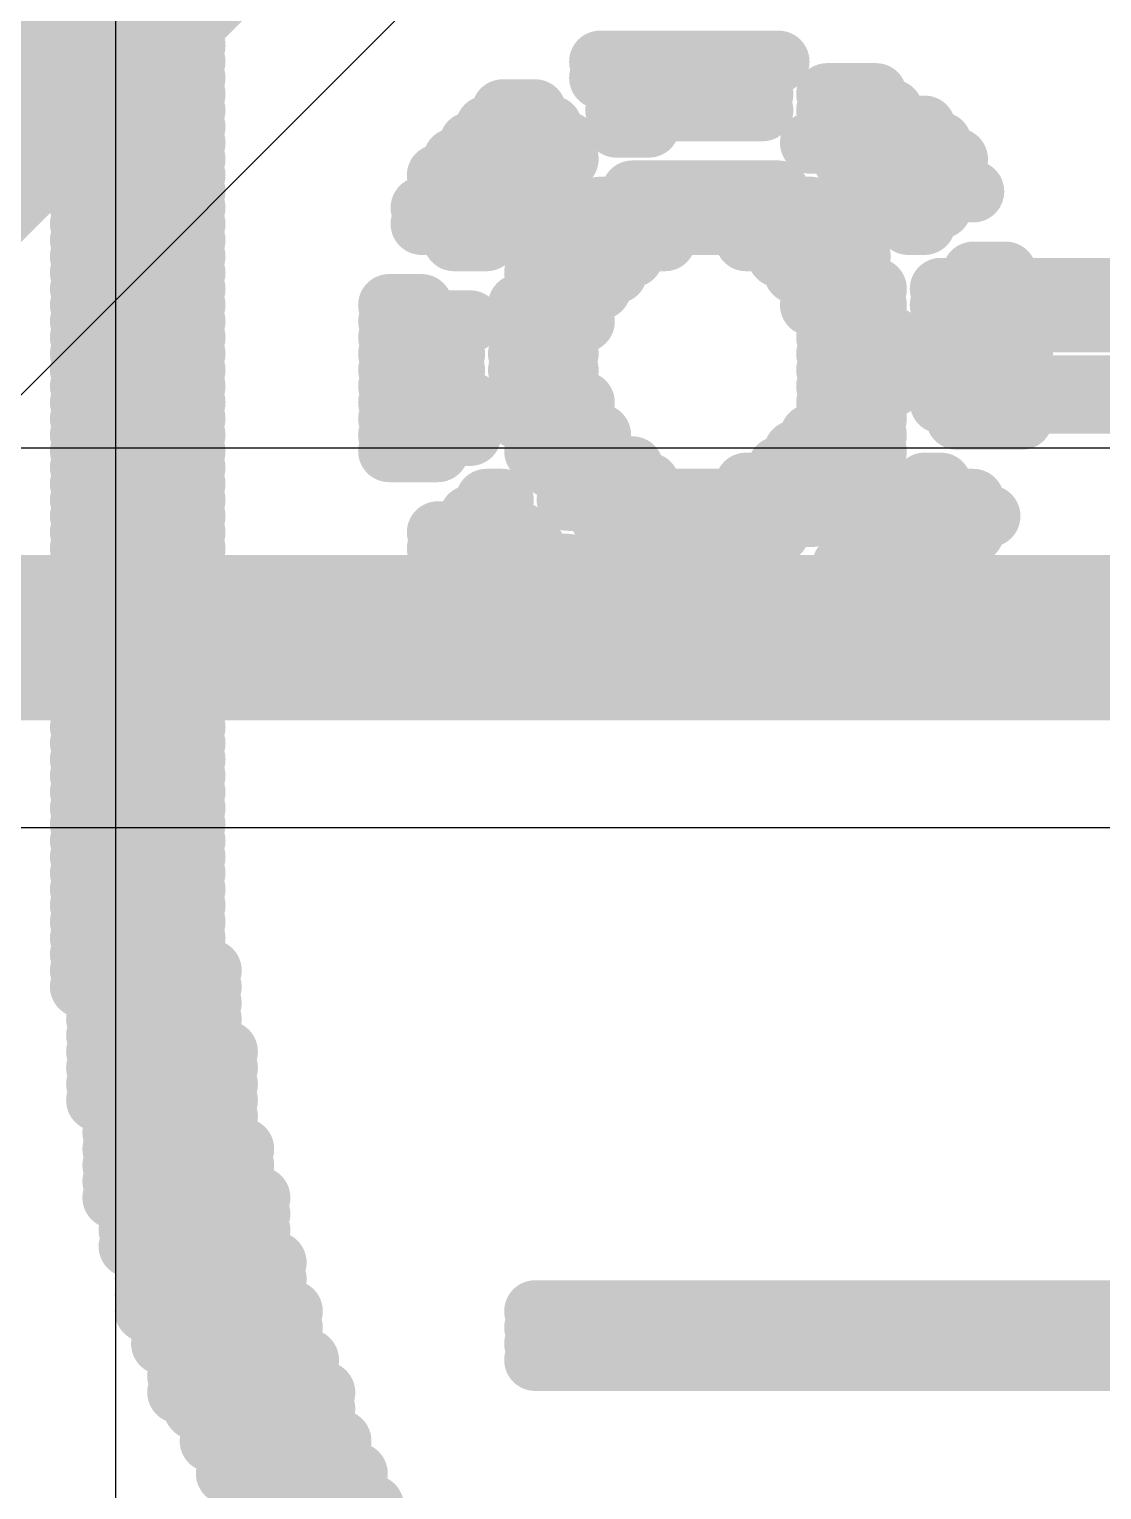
# Model space of a CAD drawing. Header units: inches. Extents: x -4 to 389, y 0 to 108.
# Drawn here: x 34.671 to 35.989, y 9.088 to 10.882 of the extents above; entities that cross this region are included whole.
import ezdxf

# ---------------------------------------------------------------- set-up
doc = ezdxf.new("R2010")
doc.units = ezdxf.units.IN
for name, color, linetype in [('Bottom Layer', 5, 'Continuous'), ('Bottom Overlay', 54, 'Continuous'), ('Signal_1', 16, 'Continuous'), ('Top Layer', 1, 'Continuous')]:
    doc.layers.add(name, color=color, linetype=linetype)

msp = doc.modelspace()

# ---------------------------------------------------------------- linework, layer by layer
at = {"layer": 'Bottom Layer'}
for p, q in [((42.5594, 10.3677), (31.0642, 10.3677)), ((31.1607, 9.9015), (42.5594, 9.9015))]:
    msp.add_line(p, q, dxfattribs=at)
at = {"layer": 'Bottom Layer', "const_width": 0.2032}
msp.add_lwpolyline([(31.0642, 10.1346), (43.4848, 10.1346)], dxfattribs=at)
at = {"layer": 'Bottom Overlay', "const_width": 0.0762}
for points in [[(34.7346, 10.9023), (34.7745, 10.9023)], [(34.8343, 10.9023), (34.8742, 10.9023)], [(34.7346, 10.8824), (34.7745, 10.8824)], [(34.8343, 10.8824), (34.8742, 10.8824)], [(34.7346, 10.8624), (34.7745, 10.8624)], [(34.8343, 10.8624), (34.8742, 10.8624)], [(34.7346, 10.8425), (34.7745, 10.8425)], [(34.8343, 10.8425), (34.8742, 10.8425)], [(35.3727, 10.8425), (35.592, 10.8425)], [(34.7346, 10.8225), (34.7745, 10.8225)], [(34.8343, 10.8225), (34.8742, 10.8225)], [(35.3727, 10.8225), (35.5721, 10.8225)], [(34.7346, 10.8026), (34.7745, 10.8026)], [(34.8343, 10.8026), (34.8742, 10.8026)], [(35.3926, 10.8026), (35.5721, 10.8026)], [(35.6519, 10.8026), (35.7117, 10.8026)], [(34.7346, 10.7827), (34.7745, 10.7827)], [(34.8343, 10.7827), (34.8742, 10.7827)], [(35.2531, 10.7827), (35.2929, 10.7827)], [(35.3926, 10.7827), (35.5721, 10.7827)], [(35.6519, 10.7827), (35.7316, 10.7827)], [(34.7346, 10.7627), (34.7745, 10.7627)], [(34.8343, 10.7627), (34.8742, 10.7627)], [(35.2331, 10.7627), (35.3129, 10.7627)], [(35.3926, 10.7627), (35.4325, 10.7627)], [(35.6519, 10.7627), (35.7715, 10.7627)], [(34.7346, 10.7428), (34.7745, 10.7428)], [(34.8343, 10.7428), (34.8742, 10.7428)], [(35.2132, 10.7428), (35.3328, 10.7428)], [(35.6319, 10.7428), (35.7915, 10.7428)], [(34.7346, 10.7228), (34.7745, 10.7228)], [(34.8343, 10.7228), (34.8742, 10.7228)], [(35.1932, 10.7228), (35.3328, 10.7228)], [(35.6718, 10.7228), (35.8114, 10.7228)], [(34.7346, 10.7029), (34.7745, 10.7029)], [(34.8343, 10.7029), (34.8742, 10.7029)], [(35.1733, 10.7029), (35.3129, 10.7029)], [(35.6917, 10.7029), (35.8114, 10.7029)], [(34.7346, 10.683), (34.7745, 10.683)], [(34.8343, 10.683), (34.8742, 10.683)], [(35.1733, 10.683), (35.2929, 10.683)], [(35.4126, 10.683), (35.592, 10.683)], [(35.7117, 10.683), (35.8313, 10.683)], [(34.7346, 10.663), (34.7745, 10.663)], [(34.8343, 10.663), (34.8742, 10.663)], [(35.1534, 10.663), (35.273, 10.663)], [(35.3727, 10.663), (35.6319, 10.663)], [(35.7316, 10.663), (35.7915, 10.663)], [(34.7346, 10.6431), (34.7745, 10.6431)], [(34.8343, 10.6431), (34.8742, 10.6431)], [(35.1534, 10.6431), (35.2531, 10.6431)], [(35.3528, 10.6431), (35.6519, 10.6431)], [(35.7516, 10.6431), (35.7715, 10.6431)], [(34.7346, 10.6231), (34.7745, 10.6231)], [(34.8343, 10.6231), (34.8742, 10.6231)], [(35.1932, 10.6231), (35.2331, 10.6231)], [(35.3328, 10.6231), (35.4525, 10.6231)], [(35.5522, 10.6231), (35.6718, 10.6231)], [(34.7346, 10.6032), (34.7745, 10.6032)], [(34.8343, 10.6032), (34.8742, 10.6032)], [(35.3129, 10.6032), (35.4126, 10.6032)], [(35.592, 10.6032), (35.6917, 10.6032)], [(34.7346, 10.5833), (34.7745, 10.5833)], [(34.8343, 10.5833), (34.8742, 10.5833)], [(35.2929, 10.5833), (35.3926, 10.5833)], [(35.612, 10.5833), (35.6917, 10.5833)], [(35.8313, 10.5833), (35.8712, 10.5833)], [(34.7346, 10.5633), (34.7745, 10.5633)], [(34.8343, 10.5633), (34.8742, 10.5633)], [(35.2929, 10.5633), (35.3727, 10.5633)], [(35.6319, 10.5633), (35.7117, 10.5633)], [(35.7915, 10.5633), (37.1474, 10.5633)], [(34.7346, 10.5434), (34.7745, 10.5434)], [(34.8343, 10.5434), (34.8742, 10.5434)], [(35.1135, 10.5434), (35.1534, 10.5434)], [(35.273, 10.5434), (35.3528, 10.5434)], [(35.6319, 10.5434), (35.7117, 10.5434)], [(35.7915, 10.5434), (37.1474, 10.5434)], [(34.7346, 10.5234), (34.7745, 10.5234)], [(34.8343, 10.5234), (34.8742, 10.5234)], [(35.1135, 10.5234), (35.2132, 10.5234)], [(35.273, 10.5234), (35.3528, 10.5234)], [(35.6519, 10.5234), (35.7117, 10.5234)], [(35.7915, 10.5234), (37.1274, 10.5234)], [(34.7346, 10.5035), (34.7745, 10.5035)], [(34.8343, 10.5035), (34.8742, 10.5035)], [(35.1135, 10.5035), (35.1932, 10.5035)], [(35.273, 10.5035), (35.3328, 10.5035)], [(35.6519, 10.5035), (35.7316, 10.5035)], [(35.7915, 10.5035), (35.8911, 10.5035)], [(34.7346, 10.4836), (34.7745, 10.4836)], [(34.8343, 10.4836), (34.8742, 10.4836)], [(35.1135, 10.4836), (35.1932, 10.4836)], [(35.273, 10.4836), (35.3328, 10.4836)], [(35.6519, 10.4836), (35.7316, 10.4836)], [(35.8114, 10.4836), (35.8911, 10.4836)], [(34.7346, 10.4636), (34.7745, 10.4636)], [(34.8343, 10.4636), (34.8742, 10.4636)], [(35.1135, 10.4636), (35.1932, 10.4636)], [(35.273, 10.4636), (35.3328, 10.4636)], [(35.6519, 10.4636), (35.7316, 10.4636)], [(35.8114, 10.4636), (35.8911, 10.4636)], [(34.7346, 10.4437), (34.7745, 10.4437)], [(34.8343, 10.4437), (34.8742, 10.4437)], [(35.1135, 10.4437), (35.1932, 10.4437)], [(35.273, 10.4437), (35.3328, 10.4437)], [(35.6519, 10.4437), (35.7316, 10.4437)], [(35.7915, 10.4437), (37.1474, 10.4437)], [(34.7346, 10.4237), (34.7745, 10.4237)], [(34.8343, 10.4237), (34.8742, 10.4237)], [(35.1135, 10.4237), (35.2132, 10.4237)], [(35.273, 10.4237), (35.3528, 10.4237)], [(35.6519, 10.4237), (35.7117, 10.4237)], [(35.7915, 10.4237), (37.1474, 10.4237)], [(34.7346, 10.4038), (34.7745, 10.4038)], [(34.8343, 10.4038), (34.8742, 10.4038)], [(35.1135, 10.4038), (35.2132, 10.4038)], [(35.273, 10.4038), (35.3528, 10.4038)], [(35.6519, 10.4038), (35.7117, 10.4038)], [(35.8114, 10.4038), (35.8911, 10.4038)], [(34.7346, 10.3838), (34.7745, 10.3838)], [(34.8343, 10.3838), (34.8742, 10.3838)], [(35.1135, 10.3838), (35.2132, 10.3838)], [(35.2929, 10.3838), (35.3727, 10.3838)], [(35.6319, 10.3838), (35.7117, 10.3838)], [(34.7346, 10.3639), (34.7745, 10.3639)], [(34.8343, 10.3639), (34.8742, 10.3639)], [(35.1135, 10.3639), (35.1733, 10.3639)], [(35.2929, 10.3639), (35.3727, 10.3639)], [(35.612, 10.3639), (35.7117, 10.3639)], [(34.7346, 10.344), (34.7745, 10.344)], [(34.8343, 10.344), (34.8742, 10.344)], [(35.3129, 10.344), (35.4126, 10.344)], [(35.592, 10.344), (35.6917, 10.344)], [(34.7346, 10.324), (34.7745, 10.324)], [(34.8343, 10.324), (34.8742, 10.324)], [(35.3328, 10.324), (35.4325, 10.324)], [(35.5522, 10.324), (35.6718, 10.324)], [(35.7715, 10.324), (35.7915, 10.324)], [(34.7346, 10.3041), (34.7745, 10.3041)], [(34.8343, 10.3041), (34.8742, 10.3041)], [(35.2331, 10.3041), (35.2531, 10.3041)], [(35.3328, 10.3041), (35.6519, 10.3041)], [(35.7516, 10.3041), (35.8313, 10.3041)], [(34.7346, 10.2841), (34.7745, 10.2841)], [(34.8343, 10.2841), (34.8742, 10.2841)], [(35.2132, 10.2841), (35.2531, 10.2841)], [(35.3727, 10.2841), (35.6319, 10.2841)], [(35.7316, 10.2841), (35.8513, 10.2841)], [(34.7346, 10.2642), (34.7745, 10.2642)], [(34.8343, 10.2642), (34.8742, 10.2642)], [(35.1733, 10.2642), (35.273, 10.2642)], [(35.3926, 10.2642), (35.592, 10.2642)], [(35.7117, 10.2642), (35.8313, 10.2642)], [(34.7346, 10.2443), (34.7745, 10.2443)], [(34.8343, 10.2443), (34.8742, 10.2443)], [(35.1733, 10.2443), (35.2929, 10.2443)], [(35.6917, 10.2443), (35.8114, 10.2443)], [(34.7346, 10.2243), (34.7745, 10.2243)], [(34.8343, 10.2243), (34.8742, 10.2243)], [(35.1932, 10.2243), (35.3328, 10.2243)], [(35.6718, 10.2243), (35.8114, 10.2243)], [(34.7346, 10.2044), (34.7745, 10.2044)], [(34.8343, 10.2044), (34.8742, 10.2044)], [(35.2132, 10.2044), (35.3528, 10.2044)], [(35.6718, 10.2044), (35.7915, 10.2044)], [(34.7346, 10.1844), (34.7745, 10.1844)], [(34.8343, 10.1844), (34.8742, 10.1844)], [(35.2331, 10.1844), (35.3528, 10.1844)], [(35.6917, 10.1844), (35.7715, 10.1844)], [(34.7346, 10.1645), (34.7745, 10.1645)], [(34.8343, 10.1645), (34.8742, 10.1645)], [(35.2531, 10.1645), (35.3528, 10.1645)], [(35.4325, 10.1645), (35.592, 10.1645)], [(35.6917, 10.1645), (35.7516, 10.1645)], [(34.7346, 10.1446), (34.7745, 10.1446)], [(34.8343, 10.1446), (34.8742, 10.1446)], [(35.273, 10.1446), (35.3328, 10.1446)], [(35.4325, 10.1446), (35.612, 10.1446)], [(34.7346, 10.1246), (34.7745, 10.1246)], [(34.8343, 10.1246), (34.8742, 10.1246)], [(35.3129, 10.1246), (35.3328, 10.1246)], [(35.4325, 10.1246), (35.612, 10.1246)], [(34.7346, 10.1047), (34.7745, 10.1047)], [(34.8343, 10.1047), (34.8742, 10.1047)], [(35.4126, 10.1047), (35.6319, 10.1047)], [(34.7346, 10.0847), (34.7745, 10.0847)], [(34.8343, 10.0847), (34.8742, 10.0847)], [(35.4126, 10.0847), (35.5721, 10.0847)], [(34.7346, 10.0648), (34.7745, 10.0648)], [(34.8343, 10.0648), (34.8742, 10.0648)], [(34.7346, 10.0449), (34.7745, 10.0449)], [(34.8343, 10.0449), (34.8742, 10.0449)], [(34.7346, 10.0249), (34.7745, 10.0249)], [(34.8343, 10.0249), (34.8742, 10.0249)], [(34.7346, 10.005), (34.7745, 10.005)], [(34.8343, 10.005), (34.8742, 10.005)], [(34.7346, 9.985), (34.7745, 9.985)], [(34.8343, 9.985), (34.8742, 9.985)], [(34.7346, 9.9651), (34.7745, 9.9651)], [(34.8343, 9.9651), (34.8742, 9.9651)], [(34.7346, 9.9452), (34.7745, 9.9452)], [(34.8343, 9.9452), (34.8742, 9.9452)], [(34.7346, 9.9252), (34.7745, 9.9252)], [(34.8343, 9.9252), (34.8742, 9.9252)], [(34.7346, 9.9053), (34.7745, 9.9053)], [(34.8343, 9.9053), (34.8742, 9.9053)], [(34.7346, 9.8853), (34.7745, 9.8853)], [(34.8343, 9.8853), (34.8742, 9.8853)], [(34.7346, 9.8654), (34.7745, 9.8654)], [(34.8343, 9.8654), (34.8742, 9.8654)], [(34.7346, 9.8455), (34.7944, 9.8455)], [(34.8343, 9.8455), (34.8742, 9.8455)], [(34.7346, 9.8255), (34.7944, 9.8255)], [(34.8343, 9.8255), (34.8742, 9.8255)], [(34.7346, 9.8056), (34.7944, 9.8056)], [(34.8343, 9.8056), (34.8742, 9.8056)], [(34.7346, 9.7856), (34.7944, 9.7856)], [(34.8343, 9.7856), (34.8742, 9.7856)], [(34.7346, 9.7657), (34.7944, 9.7657)], [(34.8343, 9.7657), (34.8742, 9.7657)], [(34.7346, 9.7458), (34.7944, 9.7458)], [(34.8343, 9.7458), (34.8742, 9.7458)], [(34.7346, 9.7258), (34.7944, 9.7258)], [(34.8543, 9.7258), (34.8941, 9.7258)], [(34.7346, 9.7059), (34.7944, 9.7059)], [(34.8543, 9.7059), (34.8941, 9.7059)], [(34.7546, 9.6859), (34.7944, 9.6859)], [(34.8543, 9.6859), (34.8941, 9.6859)], [(34.7546, 9.666), (34.7944, 9.666)], [(34.8543, 9.666), (34.8941, 9.666)], [(34.7546, 9.6461), (34.7944, 9.6461)], [(34.8543, 9.6461), (34.8941, 9.6461)], [(34.7546, 9.6261), (34.7944, 9.6261)], [(34.8543, 9.6261), (34.9141, 9.6261)], [(34.7546, 9.6062), (34.7944, 9.6062)], [(34.8543, 9.6062), (34.9141, 9.6062)], [(34.7546, 9.5862), (34.7944, 9.5862)], [(34.8543, 9.5862), (34.9141, 9.5862)], [(34.7546, 9.5663), (34.8144, 9.5663)], [(34.8742, 9.5663), (34.9141, 9.5663)], [(34.7745, 9.5464), (34.8144, 9.5464)], [(34.8742, 9.5464), (34.9141, 9.5464)], [(34.7745, 9.5264), (34.8144, 9.5264)], [(34.8742, 9.5264), (34.9141, 9.5264)], [(34.7745, 9.5065), (34.8144, 9.5065)], [(34.8941, 9.5065), (34.934, 9.5065)], [(34.7745, 9.4865), (34.8343, 9.4865)], [(34.8941, 9.4865), (34.934, 9.4865)], [(34.7745, 9.4666), (34.8343, 9.4666)], [(34.8941, 9.4666), (34.934, 9.4666)], [(34.7745, 9.4467), (34.8343, 9.4467)], [(34.8941, 9.4467), (34.954, 9.4467)], [(34.7944, 9.4267), (34.8343, 9.4267)], [(34.8941, 9.4267), (34.954, 9.4267)], [(34.7944, 9.4068), (34.8343, 9.4068)], [(34.9141, 9.4068), (34.954, 9.4068)], [(34.7944, 9.3868), (34.8543, 9.3868)], [(34.9141, 9.3868), (34.954, 9.3868)], [(34.8144, 9.3669), (34.8543, 9.3669)], [(34.9141, 9.3669), (34.9739, 9.3669)], [(34.8144, 9.347), (34.8543, 9.347)], [(34.934, 9.347), (34.9739, 9.347)], [(34.8144, 9.327), (34.8742, 9.327)], [(34.934, 9.327), (34.9739, 9.327)], [(34.8144, 9.3071), (34.8742, 9.3071)], [(34.934, 9.3071), (34.9938, 9.3071)], [(35.2929, 9.3071), (36.7685, 9.3071)], [(34.8343, 9.2871), (34.8742, 9.2871)], [(34.934, 9.2871), (34.9938, 9.2871)], [(35.2929, 9.2871), (36.7685, 9.2871)], [(34.8343, 9.2672), (34.8941, 9.2672)], [(34.954, 9.2672), (34.9938, 9.2672)], [(35.2929, 9.2672), (36.7685, 9.2672)], [(34.8543, 9.2473), (34.8941, 9.2473)], [(34.954, 9.2473), (35.0138, 9.2473)], [(35.2929, 9.2473), (36.7685, 9.2473)], [(34.8543, 9.2273), (34.9141, 9.2273)], [(34.9739, 9.2273), (35.0138, 9.2273)], [(34.8543, 9.2074), (34.9141, 9.2074)], [(34.9739, 9.2074), (35.0337, 9.2074)], [(34.8742, 9.1874), (34.934, 9.1874)], [(34.9739, 9.1874), (35.0337, 9.1874)], [(34.8941, 9.1675), (34.934, 9.1675)], [(34.9938, 9.1675), (35.0337, 9.1675)], [(34.8941, 9.1476), (34.954, 9.1476)], [(34.9938, 9.1476), (35.0537, 9.1476)], [(34.9141, 9.1276), (34.954, 9.1276)], [(35.0138, 9.1276), (35.0537, 9.1276)], [(34.9141, 9.1077), (34.9739, 9.1077)], [(35.0138, 9.1077), (35.0736, 9.1077)], [(34.934, 9.0877), (34.9938, 9.0877)], [(35.0337, 9.0877), (35.0736, 9.0877)], [(34.934, 9.0678), (34.9938, 9.0678)], [(35.0337, 9.0678), (35.0935, 9.0678)]]:
    msp.add_lwpolyline(points, dxfattribs=at)
at = {"layer": 'Bottom Overlay', "const_width": 0.0381}
for points in [[(34.7156, 10.9023, 1), (34.7537, 10.9023, 1)], [(34.7555, 10.9023, 1), (34.7936, 10.9023, 1)], [(34.8153, 10.9023, 1), (34.8534, 10.9023, 1)], [(34.8552, 10.9023, 1), (34.8933, 10.9023, 1)], [(34.7156, 10.8824, 1), (34.7537, 10.8824, 1)], [(34.7555, 10.8824, 1), (34.7936, 10.8824, 1)], [(34.8153, 10.8824, 1), (34.8534, 10.8824, 1)], [(34.8552, 10.8824, 1), (34.8933, 10.8824, 1)], [(34.7156, 10.8624, 1), (34.7537, 10.8624, 1)], [(34.7555, 10.8624, 1), (34.7936, 10.8624, 1)], [(34.8153, 10.8624, 1), (34.8534, 10.8624, 1)], [(34.8552, 10.8624, 1), (34.8933, 10.8624, 1)], [(34.7156, 10.8425, 1), (34.7537, 10.8425, 1)], [(34.7555, 10.8425, 1), (34.7936, 10.8425, 1)], [(34.8153, 10.8425, 1), (34.8534, 10.8425, 1)], [(34.8552, 10.8425, 1), (34.8933, 10.8425, 1)], [(35.3537, 10.8425, 1), (35.3918, 10.8425, 1)], [(35.573, 10.8425, 1), (35.6111, 10.8425, 1)], [(34.7156, 10.8225, 1), (34.7537, 10.8225, 1)], [(34.7555, 10.8225, 1), (34.7936, 10.8225, 1)], [(34.8153, 10.8225, 1), (34.8534, 10.8225, 1)], [(34.8552, 10.8225, 1), (34.8933, 10.8225, 1)], [(35.3537, 10.8225, 1), (35.3918, 10.8225, 1)], [(35.5531, 10.8225, 1), (35.5912, 10.8225, 1)], [(34.7156, 10.8026, 1), (34.7537, 10.8026, 1)], [(34.7555, 10.8026, 1), (34.7936, 10.8026, 1)], [(34.8153, 10.8026, 1), (34.8534, 10.8026, 1)], [(34.8552, 10.8026, 1), (34.8933, 10.8026, 1)], [(35.3736, 10.8026, 1), (35.4117, 10.8026, 1)], [(35.5531, 10.8026, 1), (35.5912, 10.8026, 1)], [(35.6328, 10.8026, 1), (35.6709, 10.8026, 1)], [(35.6926, 10.8026, 1), (35.7307, 10.8026, 1)], [(34.7156, 10.7827, 1), (34.7537, 10.7827, 1)], [(34.7555, 10.7827, 1), (34.7936, 10.7827, 1)], [(34.8153, 10.7827, 1), (34.8534, 10.7827, 1)], [(34.8552, 10.7827, 1), (34.8933, 10.7827, 1)], [(35.234, 10.7827, 1), (35.2721, 10.7827, 1)], [(35.2739, 10.7827, 1), (35.312, 10.7827, 1)], [(35.3736, 10.7827, 1), (35.4117, 10.7827, 1)], [(35.5531, 10.7827, 1), (35.5912, 10.7827, 1)], [(35.6328, 10.7827, 1), (35.6709, 10.7827, 1)], [(35.7126, 10.7827, 1), (35.7507, 10.7827, 1)], [(34.7156, 10.7627, 1), (34.7537, 10.7627, 1)], [(34.7555, 10.7627, 1), (34.7936, 10.7627, 1)], [(34.8153, 10.7627, 1), (34.8534, 10.7627, 1)], [(34.8552, 10.7627, 1), (34.8933, 10.7627, 1)], [(35.2141, 10.7627, 1), (35.2522, 10.7627, 1)], [(35.2938, 10.7627, 1), (35.3319, 10.7627, 1)], [(35.3736, 10.7627, 1), (35.4117, 10.7627, 1)], [(35.4135, 10.7627, 1), (35.4516, 10.7627, 1)], [(35.6328, 10.7627, 1), (35.6709, 10.7627, 1)], [(35.7525, 10.7627, 1), (35.7906, 10.7627, 1)], [(34.7156, 10.7428, 1), (34.7537, 10.7428, 1)], [(34.7555, 10.7428, 1), (34.7936, 10.7428, 1)], [(34.8153, 10.7428, 1), (34.8534, 10.7428, 1)], [(34.8552, 10.7428, 1), (34.8933, 10.7428, 1)], [(35.1941, 10.7428, 1), (35.2322, 10.7428, 1)], [(35.3138, 10.7428, 1), (35.3519, 10.7428, 1)], [(35.6129, 10.7428, 1), (35.651, 10.7428, 1)], [(35.7724, 10.7428, 1), (35.8105, 10.7428, 1)], [(34.7156, 10.7228, 1), (34.7537, 10.7228, 1)], [(34.7555, 10.7228, 1), (34.7936, 10.7228, 1)], [(34.8153, 10.7228, 1), (34.8534, 10.7228, 1)], [(34.8552, 10.7228, 1), (34.8933, 10.7228, 1)], [(35.1742, 10.7228, 1), (35.2123, 10.7228, 1)], [(35.3138, 10.7228, 1), (35.3519, 10.7228, 1)], [(35.6528, 10.7228, 1), (35.6909, 10.7228, 1)], [(35.7923, 10.7228, 1), (35.8304, 10.7228, 1)], [(34.7156, 10.7029, 1), (34.7537, 10.7029, 1)], [(34.7555, 10.7029, 1), (34.7936, 10.7029, 1)], [(34.8153, 10.7029, 1), (34.8534, 10.7029, 1)], [(34.8552, 10.7029, 1), (34.8933, 10.7029, 1)], [(35.1543, 10.7029, 1), (35.1924, 10.7029, 1)], [(35.2938, 10.7029, 1), (35.3319, 10.7029, 1)], [(35.6727, 10.7029, 1), (35.7108, 10.7029, 1)], [(35.7923, 10.7029, 1), (35.8304, 10.7029, 1)], [(34.7156, 10.683, 1), (34.7537, 10.683, 1)], [(34.7555, 10.683, 1), (34.7936, 10.683, 1)], [(34.8153, 10.683, 1), (34.8534, 10.683, 1)], [(34.8552, 10.683, 1), (34.8933, 10.683, 1)], [(35.1543, 10.683, 1), (35.1924, 10.683, 1)], [(35.2739, 10.683, 1), (35.312, 10.683, 1)], [(35.3935, 10.683, 1), (35.4316, 10.683, 1)], [(35.573, 10.683, 1), (35.6111, 10.683, 1)], [(35.6926, 10.683, 1), (35.7307, 10.683, 1)], [(35.8123, 10.683, 1), (35.8504, 10.683, 1)], [(34.7156, 10.663, 1), (34.7537, 10.663, 1)], [(34.7555, 10.663, 1), (34.7936, 10.663, 1)], [(34.8153, 10.663, 1), (34.8534, 10.663, 1)], [(34.8552, 10.663, 1), (34.8933, 10.663, 1)], [(35.1343, 10.663, 1), (35.1724, 10.663, 1)], [(35.254, 10.663, 1), (35.2921, 10.663, 1)], [(35.3537, 10.663, 1), (35.3918, 10.663, 1)], [(35.6129, 10.663, 1), (35.651, 10.663, 1)], [(35.7126, 10.663, 1), (35.7507, 10.663, 1)], [(35.7724, 10.663, 1), (35.8105, 10.663, 1)], [(34.7156, 10.6431, 1), (34.7537, 10.6431, 1)], [(34.7555, 10.6431, 1), (34.7936, 10.6431, 1)], [(34.8153, 10.6431, 1), (34.8534, 10.6431, 1)], [(34.8552, 10.6431, 1), (34.8933, 10.6431, 1)], [(35.1343, 10.6431, 1), (35.1724, 10.6431, 1)], [(35.234, 10.6431, 1), (35.2721, 10.6431, 1)], [(35.3337, 10.6431, 1), (35.3718, 10.6431, 1)], [(35.6328, 10.6431, 1), (35.6709, 10.6431, 1)], [(35.7325, 10.6431, 1), (35.7706, 10.6431, 1)], [(35.7525, 10.6431, 1), (35.7906, 10.6431, 1)], [(34.7156, 10.6231, 1), (34.7537, 10.6231, 1)], [(34.7555, 10.6231, 1), (34.7936, 10.6231, 1)], [(34.8153, 10.6231, 1), (34.8534, 10.6231, 1)], [(34.8552, 10.6231, 1), (34.8933, 10.6231, 1)], [(35.1742, 10.6231, 1), (35.2123, 10.6231, 1)], [(35.2141, 10.6231, 1), (35.2522, 10.6231, 1)], [(35.3138, 10.6231, 1), (35.3519, 10.6231, 1)], [(35.4334, 10.6231, 1), (35.4715, 10.6231, 1)], [(35.5331, 10.6231, 1), (35.5712, 10.6231, 1)], [(35.6528, 10.6231, 1), (35.6909, 10.6231, 1)], [(34.7156, 10.6032, 1), (34.7537, 10.6032, 1)], [(34.7555, 10.6032, 1), (34.7936, 10.6032, 1)], [(34.8153, 10.6032, 1), (34.8534, 10.6032, 1)], [(34.8552, 10.6032, 1), (34.8933, 10.6032, 1)], [(35.2938, 10.6032, 1), (35.3319, 10.6032, 1)], [(35.3935, 10.6032, 1), (35.4316, 10.6032, 1)], [(35.573, 10.6032, 1), (35.6111, 10.6032, 1)], [(35.6727, 10.6032, 1), (35.7108, 10.6032, 1)], [(34.7156, 10.5833, 1), (34.7537, 10.5833, 1)], [(34.7555, 10.5833, 1), (34.7936, 10.5833, 1)], [(34.8153, 10.5833, 1), (34.8534, 10.5833, 1)], [(34.8552, 10.5833, 1), (34.8933, 10.5833, 1)], [(35.2739, 10.5833, 1), (35.312, 10.5833, 1)], [(35.3736, 10.5833, 1), (35.4117, 10.5833, 1)], [(35.5929, 10.5833, 1), (35.631, 10.5833, 1)], [(35.6727, 10.5833, 1), (35.7108, 10.5833, 1)], [(35.8123, 10.5833, 1), (35.8504, 10.5833, 1)], [(35.8522, 10.5833, 1), (35.8903, 10.5833, 1)], [(34.7156, 10.5633, 1), (34.7537, 10.5633, 1)], [(34.7555, 10.5633, 1), (34.7936, 10.5633, 1)], [(34.8153, 10.5633, 1), (34.8534, 10.5633, 1)], [(34.8552, 10.5633, 1), (34.8933, 10.5633, 1)], [(35.2739, 10.5633, 1), (35.312, 10.5633, 1)], [(35.3537, 10.5633, 1), (35.3918, 10.5633, 1)], [(35.6129, 10.5633, 1), (35.651, 10.5633, 1)], [(35.6926, 10.5633, 1), (35.7307, 10.5633, 1)], [(35.7724, 10.5633, 1), (35.8105, 10.5633, 1)], [(34.7156, 10.5434, 1), (34.7537, 10.5434, 1)], [(34.7555, 10.5434, 1), (34.7936, 10.5434, 1)], [(34.8153, 10.5434, 1), (34.8534, 10.5434, 1)], [(34.8552, 10.5434, 1), (34.8933, 10.5434, 1)], [(35.0944, 10.5434, 1), (35.1325, 10.5434, 1)], [(35.1343, 10.5434, 1), (35.1724, 10.5434, 1)], [(35.254, 10.5434, 1), (35.2921, 10.5434, 1)], [(35.3337, 10.5434, 1), (35.3718, 10.5434, 1)], [(35.6129, 10.5434, 1), (35.651, 10.5434, 1)], [(35.6926, 10.5434, 1), (35.7307, 10.5434, 1)], [(35.7724, 10.5434, 1), (35.8105, 10.5434, 1)], [(34.7156, 10.5234, 1), (34.7537, 10.5234, 1)], [(34.7555, 10.5234, 1), (34.7936, 10.5234, 1)], [(34.8153, 10.5234, 1), (34.8534, 10.5234, 1)], [(34.8552, 10.5234, 1), (34.8933, 10.5234, 1)], [(35.0944, 10.5234, 1), (35.1325, 10.5234, 1)], [(35.1941, 10.5234, 1), (35.2322, 10.5234, 1)], [(35.254, 10.5234, 1), (35.2921, 10.5234, 1)], [(35.3337, 10.5234, 1), (35.3718, 10.5234, 1)], [(35.6328, 10.5234, 1), (35.6709, 10.5234, 1)], [(35.6926, 10.5234, 1), (35.7307, 10.5234, 1)], [(35.7724, 10.5234, 1), (35.8105, 10.5234, 1)], [(34.7156, 10.5035, 1), (34.7537, 10.5035, 1)], [(34.7555, 10.5035, 1), (34.7936, 10.5035, 1)], [(34.8153, 10.5035, 1), (34.8534, 10.5035, 1)], [(34.8552, 10.5035, 1), (34.8933, 10.5035, 1)], [(35.0944, 10.5035, 1), (35.1325, 10.5035, 1)], [(35.1742, 10.5035, 1), (35.2123, 10.5035, 1)], [(35.254, 10.5035, 1), (35.2921, 10.5035, 1)], [(35.3138, 10.5035, 1), (35.3519, 10.5035, 1)], [(35.6328, 10.5035, 1), (35.6709, 10.5035, 1)], [(35.7126, 10.5035, 1), (35.7507, 10.5035, 1)], [(35.7724, 10.5035, 1), (35.8105, 10.5035, 1)], [(35.8721, 10.5035, 1), (35.9102, 10.5035, 1)], [(34.7156, 10.4836, 1), (34.7537, 10.4836, 1)], [(34.7555, 10.4836, 1), (34.7936, 10.4836, 1)], [(34.8153, 10.4836, 1), (34.8534, 10.4836, 1)], [(34.8552, 10.4836, 1), (34.8933, 10.4836, 1)], [(35.0944, 10.4836, 1), (35.1325, 10.4836, 1)], [(35.1742, 10.4836, 1), (35.2123, 10.4836, 1)], [(35.254, 10.4836, 1), (35.2921, 10.4836, 1)], [(35.3138, 10.4836, 1), (35.3519, 10.4836, 1)], [(35.6328, 10.4836, 1), (35.6709, 10.4836, 1)], [(35.7126, 10.4836, 1), (35.7507, 10.4836, 1)], [(35.7923, 10.4836, 1), (35.8304, 10.4836, 1)], [(35.8721, 10.4836, 1), (35.9102, 10.4836, 1)], [(34.7156, 10.4636, 1), (34.7537, 10.4636, 1)], [(34.7555, 10.4636, 1), (34.7936, 10.4636, 1)], [(34.8153, 10.4636, 1), (34.8534, 10.4636, 1)], [(34.8552, 10.4636, 1), (34.8933, 10.4636, 1)], [(35.0944, 10.4636, 1), (35.1325, 10.4636, 1)], [(35.1742, 10.4636, 1), (35.2123, 10.4636, 1)], [(35.254, 10.4636, 1), (35.2921, 10.4636, 1)], [(35.3138, 10.4636, 1), (35.3519, 10.4636, 1)], [(35.6328, 10.4636, 1), (35.6709, 10.4636, 1)], [(35.7126, 10.4636, 1), (35.7507, 10.4636, 1)], [(35.7923, 10.4636, 1), (35.8304, 10.4636, 1)], [(35.8721, 10.4636, 1), (35.9102, 10.4636, 1)], [(34.7156, 10.4437, 1), (34.7537, 10.4437, 1)], [(34.7555, 10.4437, 1), (34.7936, 10.4437, 1)], [(34.8153, 10.4437, 1), (34.8534, 10.4437, 1)], [(34.8552, 10.4437, 1), (34.8933, 10.4437, 1)], [(35.0944, 10.4437, 1), (35.1325, 10.4437, 1)], [(35.1742, 10.4437, 1), (35.2123, 10.4437, 1)], [(35.254, 10.4437, 1), (35.2921, 10.4437, 1)], [(35.3138, 10.4437, 1), (35.3519, 10.4437, 1)], [(35.6328, 10.4437, 1), (35.6709, 10.4437, 1)], [(35.7126, 10.4437, 1), (35.7507, 10.4437, 1)], [(35.7724, 10.4437, 1), (35.8105, 10.4437, 1)], [(34.7156, 10.4237, 1), (34.7537, 10.4237, 1)], [(34.7555, 10.4237, 1), (34.7936, 10.4237, 1)], [(34.8153, 10.4237, 1), (34.8534, 10.4237, 1)], [(34.8552, 10.4237, 1), (34.8933, 10.4237, 1)], [(35.0944, 10.4237, 1), (35.1325, 10.4237, 1)], [(35.1941, 10.4237, 1), (35.2322, 10.4237, 1)], [(35.254, 10.4237, 1), (35.2921, 10.4237, 1)], [(35.3337, 10.4237, 1), (35.3718, 10.4237, 1)], [(35.6328, 10.4237, 1), (35.6709, 10.4237, 1)], [(35.6926, 10.4237, 1), (35.7307, 10.4237, 1)], [(35.7724, 10.4237, 1), (35.8105, 10.4237, 1)], [(34.7156, 10.4038, 1), (34.7537, 10.4038, 1)], [(34.7555, 10.4038, 1), (34.7936, 10.4038, 1)], [(34.8153, 10.4038, 1), (34.8534, 10.4038, 1)], [(34.8552, 10.4038, 1), (34.8933, 10.4038, 1)], [(35.0944, 10.4038, 1), (35.1325, 10.4038, 1)], [(35.1941, 10.4038, 1), (35.2322, 10.4038, 1)], [(35.254, 10.4038, 1), (35.2921, 10.4038, 1)], [(35.3337, 10.4038, 1), (35.3718, 10.4038, 1)], [(35.6328, 10.4038, 1), (35.6709, 10.4038, 1)], [(35.6926, 10.4038, 1), (35.7307, 10.4038, 1)], [(35.7923, 10.4038, 1), (35.8304, 10.4038, 1)], [(35.8721, 10.4038, 1), (35.9102, 10.4038, 1)], [(34.7156, 10.3838, 1), (34.7537, 10.3838, 1)], [(34.7555, 10.3838, 1), (34.7936, 10.3838, 1)], [(34.8153, 10.3838, 1), (34.8534, 10.3838, 1)], [(34.8552, 10.3838, 1), (34.8933, 10.3838, 1)], [(35.0944, 10.3838, 1), (35.1325, 10.3838, 1)], [(35.1941, 10.3838, 1), (35.2322, 10.3838, 1)], [(35.2739, 10.3838, 1), (35.312, 10.3838, 1)], [(35.3537, 10.3838, 1), (35.3918, 10.3838, 1)], [(35.6129, 10.3838, 1), (35.651, 10.3838, 1)], [(35.6926, 10.3838, 1), (35.7307, 10.3838, 1)], [(34.7156, 10.3639, 1), (34.7537, 10.3639, 1)], [(34.7555, 10.3639, 1), (34.7936, 10.3639, 1)], [(34.8153, 10.3639, 1), (34.8534, 10.3639, 1)], [(34.8552, 10.3639, 1), (34.8933, 10.3639, 1)], [(35.0944, 10.3639, 1), (35.1325, 10.3639, 1)], [(35.1543, 10.3639, 1), (35.1924, 10.3639, 1)], [(35.2739, 10.3639, 1), (35.312, 10.3639, 1)], [(35.3537, 10.3639, 1), (35.3918, 10.3639, 1)], [(35.5929, 10.3639, 1), (35.631, 10.3639, 1)], [(35.6926, 10.3639, 1), (35.7307, 10.3639, 1)], [(34.7156, 10.344, 1), (34.7537, 10.344, 1)], [(34.7555, 10.344, 1), (34.7936, 10.344, 1)], [(34.8153, 10.344, 1), (34.8534, 10.344, 1)], [(34.8552, 10.344, 1), (34.8933, 10.344, 1)], [(35.2938, 10.344, 1), (35.3319, 10.344, 1)], [(35.3935, 10.344, 1), (35.4316, 10.344, 1)], [(35.573, 10.344, 1), (35.6111, 10.344, 1)], [(35.6727, 10.344, 1), (35.7108, 10.344, 1)], [(34.7156, 10.324, 1), (34.7537, 10.324, 1)], [(34.7555, 10.324, 1), (34.7936, 10.324, 1)], [(34.8153, 10.324, 1), (34.8534, 10.324, 1)], [(34.8552, 10.324, 1), (34.8933, 10.324, 1)], [(35.3138, 10.324, 1), (35.3519, 10.324, 1)], [(35.4135, 10.324, 1), (35.4516, 10.324, 1)], [(35.5331, 10.324, 1), (35.5712, 10.324, 1)], [(35.6528, 10.324, 1), (35.6909, 10.324, 1)], [(35.7525, 10.324, 1), (35.7906, 10.324, 1)], [(35.7724, 10.324, 1), (35.8105, 10.324, 1)], [(34.7156, 10.3041, 1), (34.7537, 10.3041, 1)], [(34.7555, 10.3041, 1), (34.7936, 10.3041, 1)], [(34.8153, 10.3041, 1), (34.8534, 10.3041, 1)], [(34.8552, 10.3041, 1), (34.8933, 10.3041, 1)], [(35.2141, 10.3041, 1), (35.2522, 10.3041, 1)], [(35.234, 10.3041, 1), (35.2721, 10.3041, 1)], [(35.3138, 10.3041, 1), (35.3519, 10.3041, 1)], [(35.6328, 10.3041, 1), (35.6709, 10.3041, 1)], [(35.7325, 10.3041, 1), (35.7706, 10.3041, 1)], [(35.8123, 10.3041, 1), (35.8504, 10.3041, 1)], [(34.7156, 10.2841, 1), (34.7537, 10.2841, 1)], [(34.7555, 10.2841, 1), (34.7936, 10.2841, 1)], [(34.8153, 10.2841, 1), (34.8534, 10.2841, 1)], [(34.8552, 10.2841, 1), (34.8933, 10.2841, 1)], [(35.1941, 10.2841, 1), (35.2322, 10.2841, 1)], [(35.234, 10.2841, 1), (35.2721, 10.2841, 1)], [(35.3537, 10.2841, 1), (35.3918, 10.2841, 1)], [(35.6129, 10.2841, 1), (35.651, 10.2841, 1)], [(35.7126, 10.2841, 1), (35.7507, 10.2841, 1)], [(35.8322, 10.2841, 1), (35.8703, 10.2841, 1)], [(34.7156, 10.2642, 1), (34.7537, 10.2642, 1)], [(34.7555, 10.2642, 1), (34.7936, 10.2642, 1)], [(34.8153, 10.2642, 1), (34.8534, 10.2642, 1)], [(34.8552, 10.2642, 1), (34.8933, 10.2642, 1)], [(35.1543, 10.2642, 1), (35.1924, 10.2642, 1)], [(35.254, 10.2642, 1), (35.2921, 10.2642, 1)], [(35.3736, 10.2642, 1), (35.4117, 10.2642, 1)], [(35.573, 10.2642, 1), (35.6111, 10.2642, 1)], [(35.6926, 10.2642, 1), (35.7307, 10.2642, 1)], [(35.8123, 10.2642, 1), (35.8504, 10.2642, 1)], [(34.7156, 10.2443, 1), (34.7537, 10.2443, 1)], [(34.7555, 10.2443, 1), (34.7936, 10.2443, 1)], [(34.8153, 10.2443, 1), (34.8534, 10.2443, 1)], [(34.8552, 10.2443, 1), (34.8933, 10.2443, 1)], [(35.1543, 10.2443, 1), (35.1924, 10.2443, 1)], [(35.2739, 10.2443, 1), (35.312, 10.2443, 1)], [(35.6727, 10.2443, 1), (35.7108, 10.2443, 1)], [(35.7923, 10.2443, 1), (35.8304, 10.2443, 1)], [(34.7156, 10.2243, 1), (34.7537, 10.2243, 1)], [(34.7555, 10.2243, 1), (34.7936, 10.2243, 1)], [(34.8153, 10.2243, 1), (34.8534, 10.2243, 1)], [(34.8552, 10.2243, 1), (34.8933, 10.2243, 1)], [(35.1742, 10.2243, 1), (35.2123, 10.2243, 1)], [(35.3138, 10.2243, 1), (35.3519, 10.2243, 1)], [(35.6528, 10.2243, 1), (35.6909, 10.2243, 1)], [(35.7923, 10.2243, 1), (35.8304, 10.2243, 1)], [(34.7156, 10.2044, 1), (34.7537, 10.2044, 1)], [(34.7555, 10.2044, 1), (34.7936, 10.2044, 1)], [(34.8153, 10.2044, 1), (34.8534, 10.2044, 1)], [(34.8552, 10.2044, 1), (34.8933, 10.2044, 1)], [(35.1941, 10.2044, 1), (35.2322, 10.2044, 1)], [(35.3337, 10.2044, 1), (35.3718, 10.2044, 1)], [(35.6528, 10.2044, 1), (35.6909, 10.2044, 1)], [(35.7724, 10.2044, 1), (35.8105, 10.2044, 1)], [(34.7156, 10.1844, 1), (34.7537, 10.1844, 1)], [(34.7555, 10.1844, 1), (34.7936, 10.1844, 1)], [(34.8153, 10.1844, 1), (34.8534, 10.1844, 1)], [(34.8552, 10.1844, 1), (34.8933, 10.1844, 1)], [(35.2141, 10.1844, 1), (35.2522, 10.1844, 1)], [(35.3337, 10.1844, 1), (35.3718, 10.1844, 1)], [(35.6727, 10.1844, 1), (35.7108, 10.1844, 1)], [(35.7525, 10.1844, 1), (35.7906, 10.1844, 1)], [(34.7156, 10.1645, 1), (34.7537, 10.1645, 1)], [(34.7555, 10.1645, 1), (34.7936, 10.1645, 1)], [(34.8153, 10.1645, 1), (34.8534, 10.1645, 1)], [(34.8552, 10.1645, 1), (34.8933, 10.1645, 1)], [(35.234, 10.1645, 1), (35.2721, 10.1645, 1)], [(35.3337, 10.1645, 1), (35.3718, 10.1645, 1)], [(35.4135, 10.1645, 1), (35.4516, 10.1645, 1)], [(35.573, 10.1645, 1), (35.6111, 10.1645, 1)], [(35.6727, 10.1645, 1), (35.7108, 10.1645, 1)], [(35.7325, 10.1645, 1), (35.7706, 10.1645, 1)], [(34.7156, 10.1446, 1), (34.7537, 10.1446, 1)], [(34.7555, 10.1446, 1), (34.7936, 10.1446, 1)], [(34.8153, 10.1446, 1), (34.8534, 10.1446, 1)], [(34.8552, 10.1446, 1), (34.8933, 10.1446, 1)], [(35.254, 10.1446, 1), (35.2921, 10.1446, 1)], [(35.3138, 10.1446, 1), (35.3519, 10.1446, 1)], [(35.4135, 10.1446, 1), (35.4516, 10.1446, 1)], [(35.5929, 10.1446, 1), (35.631, 10.1446, 1)], [(34.7156, 10.1246, 1), (34.7537, 10.1246, 1)], [(34.7555, 10.1246, 1), (34.7936, 10.1246, 1)], [(34.8153, 10.1246, 1), (34.8534, 10.1246, 1)], [(34.8552, 10.1246, 1), (34.8933, 10.1246, 1)], [(35.2938, 10.1246, 1), (35.3319, 10.1246, 1)], [(35.3138, 10.1246, 1), (35.3519, 10.1246, 1)], [(35.4135, 10.1246, 1), (35.4516, 10.1246, 1)], [(35.5929, 10.1246, 1), (35.631, 10.1246, 1)], [(34.7156, 10.1047, 1), (34.7537, 10.1047, 1)], [(34.7555, 10.1047, 1), (34.7936, 10.1047, 1)], [(34.8153, 10.1047, 1), (34.8534, 10.1047, 1)], [(34.8552, 10.1047, 1), (34.8933, 10.1047, 1)], [(35.3935, 10.1047, 1), (35.4316, 10.1047, 1)], [(35.6129, 10.1047, 1), (35.651, 10.1047, 1)], [(34.7156, 10.0847, 1), (34.7537, 10.0847, 1)], [(34.7555, 10.0847, 1), (34.7936, 10.0847, 1)], [(34.8153, 10.0847, 1), (34.8534, 10.0847, 1)], [(34.8552, 10.0847, 1), (34.8933, 10.0847, 1)], [(35.3935, 10.0847, 1), (35.4316, 10.0847, 1)], [(35.5531, 10.0847, 1), (35.5912, 10.0847, 1)], [(34.7156, 10.0648, 1), (34.7537, 10.0648, 1)], [(34.7555, 10.0648, 1), (34.7936, 10.0648, 1)], [(34.8153, 10.0648, 1), (34.8534, 10.0648, 1)], [(34.8552, 10.0648, 1), (34.8933, 10.0648, 1)], [(34.7156, 10.0449, 1), (34.7537, 10.0449, 1)], [(34.7555, 10.0449, 1), (34.7936, 10.0449, 1)], [(34.8153, 10.0449, 1), (34.8534, 10.0449, 1)], [(34.8552, 10.0449, 1), (34.8933, 10.0449, 1)], [(34.7156, 10.0249, 1), (34.7537, 10.0249, 1)], [(34.7555, 10.0249, 1), (34.7936, 10.0249, 1)], [(34.8153, 10.0249, 1), (34.8534, 10.0249, 1)], [(34.8552, 10.0249, 1), (34.8933, 10.0249, 1)], [(34.7156, 10.005, 1), (34.7537, 10.005, 1)], [(34.7555, 10.005, 1), (34.7936, 10.005, 1)], [(34.8153, 10.005, 1), (34.8534, 10.005, 1)], [(34.8552, 10.005, 1), (34.8933, 10.005, 1)], [(34.7156, 9.985, 1), (34.7537, 9.985, 1)], [(34.7555, 9.985, 1), (34.7936, 9.985, 1)], [(34.8153, 9.985, 1), (34.8534, 9.985, 1)], [(34.8552, 9.985, 1), (34.8933, 9.985, 1)], [(34.7156, 9.9651, 1), (34.7537, 9.9651, 1)], [(34.7555, 9.9651, 1), (34.7936, 9.9651, 1)], [(34.8153, 9.9651, 1), (34.8534, 9.9651, 1)], [(34.8552, 9.9651, 1), (34.8933, 9.9651, 1)], [(34.7156, 9.9452, 1), (34.7537, 9.9452, 1)], [(34.7555, 9.9452, 1), (34.7936, 9.9452, 1)], [(34.8153, 9.9452, 1), (34.8534, 9.9452, 1)], [(34.8552, 9.9452, 1), (34.8933, 9.9452, 1)], [(34.7156, 9.9252, 1), (34.7537, 9.9252, 1)], [(34.7555, 9.9252, 1), (34.7936, 9.9252, 1)], [(34.8153, 9.9252, 1), (34.8534, 9.9252, 1)], [(34.8552, 9.9252, 1), (34.8933, 9.9252, 1)], [(34.7156, 9.9053, 1), (34.7537, 9.9053, 1)], [(34.7555, 9.9053, 1), (34.7936, 9.9053, 1)], [(34.8153, 9.9053, 1), (34.8534, 9.9053, 1)], [(34.8552, 9.9053, 1), (34.8933, 9.9053, 1)], [(34.7156, 9.8853, 1), (34.7537, 9.8853, 1)], [(34.7555, 9.8853, 1), (34.7936, 9.8853, 1)], [(34.8153, 9.8853, 1), (34.8534, 9.8853, 1)], [(34.8552, 9.8853, 1), (34.8933, 9.8853, 1)], [(34.7156, 9.8654, 1), (34.7537, 9.8654, 1)], [(34.7555, 9.8654, 1), (34.7936, 9.8654, 1)], [(34.8153, 9.8654, 1), (34.8534, 9.8654, 1)], [(34.8552, 9.8654, 1), (34.8933, 9.8654, 1)], [(34.7156, 9.8455, 1), (34.7537, 9.8455, 1)], [(34.7754, 9.8455, 1), (34.8135, 9.8455, 1)], [(34.8153, 9.8455, 1), (34.8534, 9.8455, 1)], [(34.8552, 9.8455, 1), (34.8933, 9.8455, 1)], [(34.7156, 9.8255, 1), (34.7537, 9.8255, 1)], [(34.7754, 9.8255, 1), (34.8135, 9.8255, 1)], [(34.8153, 9.8255, 1), (34.8534, 9.8255, 1)], [(34.8552, 9.8255, 1), (34.8933, 9.8255, 1)], [(34.7156, 9.8056, 1), (34.7537, 9.8056, 1)], [(34.7754, 9.8056, 1), (34.8135, 9.8056, 1)], [(34.8153, 9.8056, 1), (34.8534, 9.8056, 1)], [(34.8552, 9.8056, 1), (34.8933, 9.8056, 1)], [(34.7156, 9.7856, 1), (34.7537, 9.7856, 1)], [(34.7754, 9.7856, 1), (34.8135, 9.7856, 1)], [(34.8153, 9.7856, 1), (34.8534, 9.7856, 1)], [(34.8552, 9.7856, 1), (34.8933, 9.7856, 1)], [(34.7156, 9.7657, 1), (34.7537, 9.7657, 1)], [(34.7754, 9.7657, 1), (34.8135, 9.7657, 1)], [(34.8153, 9.7657, 1), (34.8534, 9.7657, 1)], [(34.8552, 9.7657, 1), (34.8933, 9.7657, 1)], [(34.7156, 9.7458, 1), (34.7537, 9.7458, 1)], [(34.7754, 9.7458, 1), (34.8135, 9.7458, 1)], [(34.8153, 9.7458, 1), (34.8534, 9.7458, 1)], [(34.8552, 9.7458, 1), (34.8933, 9.7458, 1)], [(34.7156, 9.7258, 1), (34.7537, 9.7258, 1)], [(34.7754, 9.7258, 1), (34.8135, 9.7258, 1)], [(34.8352, 9.7258, 1), (34.8733, 9.7258, 1)], [(34.8751, 9.7258, 1), (34.9132, 9.7258, 1)], [(34.7156, 9.7059, 1), (34.7537, 9.7059, 1)], [(34.7754, 9.7059, 1), (34.8135, 9.7059, 1)], [(34.8352, 9.7059, 1), (34.8733, 9.7059, 1)], [(34.8751, 9.7059, 1), (34.9132, 9.7059, 1)], [(34.7355, 9.6859, 1), (34.7736, 9.6859, 1)], [(34.7754, 9.6859, 1), (34.8135, 9.6859, 1)], [(34.8352, 9.6859, 1), (34.8733, 9.6859, 1)], [(34.8751, 9.6859, 1), (34.9132, 9.6859, 1)], [(34.7355, 9.666, 1), (34.7736, 9.666, 1)], [(34.7754, 9.666, 1), (34.8135, 9.666, 1)], [(34.8352, 9.666, 1), (34.8733, 9.666, 1)], [(34.8751, 9.666, 1), (34.9132, 9.666, 1)], [(34.7355, 9.6461, 1), (34.7736, 9.6461, 1)], [(34.7754, 9.6461, 1), (34.8135, 9.6461, 1)], [(34.8352, 9.6461, 1), (34.8733, 9.6461, 1)], [(34.8751, 9.6461, 1), (34.9132, 9.6461, 1)], [(34.7355, 9.6261, 1), (34.7736, 9.6261, 1)], [(34.7754, 9.6261, 1), (34.8135, 9.6261, 1)], [(34.8352, 9.6261, 1), (34.8733, 9.6261, 1)], [(34.895, 9.6261, 1), (34.9331, 9.6261, 1)], [(34.7355, 9.6062, 1), (34.7736, 9.6062, 1)], [(34.7754, 9.6062, 1), (34.8135, 9.6062, 1)], [(34.8352, 9.6062, 1), (34.8733, 9.6062, 1)], [(34.895, 9.6062, 1), (34.9331, 9.6062, 1)], [(34.7355, 9.5862, 1), (34.7736, 9.5862, 1)], [(34.7754, 9.5862, 1), (34.8135, 9.5862, 1)], [(34.8352, 9.5862, 1), (34.8733, 9.5862, 1)], [(34.895, 9.5862, 1), (34.9331, 9.5862, 1)], [(34.7355, 9.5663, 1), (34.7736, 9.5663, 1)], [(34.7953, 9.5663, 1), (34.8334, 9.5663, 1)], [(34.8552, 9.5663, 1), (34.8933, 9.5663, 1)], [(34.895, 9.5663, 1), (34.9331, 9.5663, 1)], [(34.7555, 9.5464, 1), (34.7936, 9.5464, 1)], [(34.7953, 9.5464, 1), (34.8334, 9.5464, 1)], [(34.8552, 9.5464, 1), (34.8933, 9.5464, 1)], [(34.895, 9.5464, 1), (34.9331, 9.5464, 1)], [(34.7555, 9.5264, 1), (34.7936, 9.5264, 1)], [(34.7953, 9.5264, 1), (34.8334, 9.5264, 1)], [(34.8552, 9.5264, 1), (34.8933, 9.5264, 1)], [(34.895, 9.5264, 1), (34.9331, 9.5264, 1)], [(34.7555, 9.5065, 1), (34.7936, 9.5065, 1)], [(34.7953, 9.5065, 1), (34.8334, 9.5065, 1)], [(34.8751, 9.5065, 1), (34.9132, 9.5065, 1)], [(34.915, 9.5065, 1), (34.9531, 9.5065, 1)], [(34.7555, 9.4865, 1), (34.7936, 9.4865, 1)], [(34.8153, 9.4865, 1), (34.8534, 9.4865, 1)], [(34.8751, 9.4865, 1), (34.9132, 9.4865, 1)], [(34.915, 9.4865, 1), (34.9531, 9.4865, 1)], [(34.7555, 9.4666, 1), (34.7936, 9.4666, 1)], [(34.8153, 9.4666, 1), (34.8534, 9.4666, 1)], [(34.8751, 9.4666, 1), (34.9132, 9.4666, 1)], [(34.915, 9.4666, 1), (34.9531, 9.4666, 1)], [(34.7555, 9.4467, 1), (34.7936, 9.4467, 1)], [(34.8153, 9.4467, 1), (34.8534, 9.4467, 1)], [(34.8751, 9.4467, 1), (34.9132, 9.4467, 1)], [(34.9349, 9.4467, 1), (34.973, 9.4467, 1)], [(34.7754, 9.4267, 1), (34.8135, 9.4267, 1)], [(34.8153, 9.4267, 1), (34.8534, 9.4267, 1)], [(34.8751, 9.4267, 1), (34.9132, 9.4267, 1)], [(34.9349, 9.4267, 1), (34.973, 9.4267, 1)], [(34.7754, 9.4068, 1), (34.8135, 9.4068, 1)], [(34.8153, 9.4068, 1), (34.8534, 9.4068, 1)], [(34.895, 9.4068, 1), (34.9331, 9.4068, 1)], [(34.9349, 9.4068, 1), (34.973, 9.4068, 1)], [(34.7754, 9.3868, 1), (34.8135, 9.3868, 1)], [(34.8352, 9.3868, 1), (34.8733, 9.3868, 1)], [(34.895, 9.3868, 1), (34.9331, 9.3868, 1)], [(34.9349, 9.3868, 1), (34.973, 9.3868, 1)], [(34.7953, 9.3669, 1), (34.8334, 9.3669, 1)], [(34.8352, 9.3669, 1), (34.8733, 9.3669, 1)], [(34.895, 9.3669, 1), (34.9331, 9.3669, 1)], [(34.9549, 9.3669, 1), (34.993, 9.3669, 1)], [(34.7953, 9.347, 1), (34.8334, 9.347, 1)], [(34.8352, 9.347, 1), (34.8733, 9.347, 1)], [(34.915, 9.347, 1), (34.9531, 9.347, 1)], [(34.9549, 9.347, 1), (34.993, 9.347, 1)], [(34.7953, 9.327, 1), (34.8334, 9.327, 1)], [(34.8552, 9.327, 1), (34.8933, 9.327, 1)], [(34.915, 9.327, 1), (34.9531, 9.327, 1)], [(34.9549, 9.327, 1), (34.993, 9.327, 1)], [(34.7953, 9.3071, 1), (34.8334, 9.3071, 1)], [(34.8552, 9.3071, 1), (34.8933, 9.3071, 1)], [(34.915, 9.3071, 1), (34.9531, 9.3071, 1)], [(34.9748, 9.3071, 1), (35.0129, 9.3071, 1)], [(35.2739, 9.3071, 1), (35.312, 9.3071, 1)], [(34.8153, 9.2871, 1), (34.8534, 9.2871, 1)], [(34.8552, 9.2871, 1), (34.8933, 9.2871, 1)], [(34.915, 9.2871, 1), (34.9531, 9.2871, 1)], [(34.9748, 9.2871, 1), (35.0129, 9.2871, 1)], [(35.2739, 9.2871, 1), (35.312, 9.2871, 1)], [(34.8153, 9.2672, 1), (34.8534, 9.2672, 1)], [(34.8751, 9.2672, 1), (34.9132, 9.2672, 1)], [(34.9349, 9.2672, 1), (34.973, 9.2672, 1)], [(34.9748, 9.2672, 1), (35.0129, 9.2672, 1)], [(35.2739, 9.2672, 1), (35.312, 9.2672, 1)], [(34.8352, 9.2473, 1), (34.8733, 9.2473, 1)], [(34.8751, 9.2473, 1), (34.9132, 9.2473, 1)], [(34.9349, 9.2473, 1), (34.973, 9.2473, 1)], [(34.9947, 9.2473, 1), (35.0328, 9.2473, 1)], [(35.2739, 9.2473, 1), (35.312, 9.2473, 1)], [(34.8352, 9.2273, 1), (34.8733, 9.2273, 1)], [(34.895, 9.2273, 1), (34.9331, 9.2273, 1)], [(34.9549, 9.2273, 1), (34.993, 9.2273, 1)], [(34.9947, 9.2273, 1), (35.0328, 9.2273, 1)], [(34.8352, 9.2074, 1), (34.8733, 9.2074, 1)], [(34.895, 9.2074, 1), (34.9331, 9.2074, 1)], [(34.9549, 9.2074, 1), (34.993, 9.2074, 1)], [(35.0147, 9.2074, 1), (35.0528, 9.2074, 1)], [(34.8552, 9.1874, 1), (34.8933, 9.1874, 1)], [(34.915, 9.1874, 1), (34.9531, 9.1874, 1)], [(34.9549, 9.1874, 1), (34.993, 9.1874, 1)], [(35.0147, 9.1874, 1), (35.0528, 9.1874, 1)], [(34.8751, 9.1675, 1), (34.9132, 9.1675, 1)], [(34.915, 9.1675, 1), (34.9531, 9.1675, 1)], [(34.9748, 9.1675, 1), (35.0129, 9.1675, 1)], [(35.0147, 9.1675, 1), (35.0528, 9.1675, 1)], [(34.8751, 9.1476, 1), (34.9132, 9.1476, 1)], [(34.9349, 9.1476, 1), (34.973, 9.1476, 1)], [(34.9748, 9.1476, 1), (35.0129, 9.1476, 1)], [(35.0346, 9.1476, 1), (35.0727, 9.1476, 1)], [(34.895, 9.1276, 1), (34.9331, 9.1276, 1)], [(34.9349, 9.1276, 1), (34.973, 9.1276, 1)], [(34.9947, 9.1276, 1), (35.0328, 9.1276, 1)], [(35.0346, 9.1276, 1), (35.0727, 9.1276, 1)], [(34.895, 9.1077, 1), (34.9331, 9.1077, 1)], [(34.9549, 9.1077, 1), (34.993, 9.1077, 1)], [(34.9947, 9.1077, 1), (35.0328, 9.1077, 1)], [(35.0546, 9.1077, 1), (35.0927, 9.1077, 1)], [(34.915, 9.0877, 1), (34.9531, 9.0877, 1)], [(34.9748, 9.0877, 1), (35.0129, 9.0877, 1)], [(35.0147, 9.0877, 1), (35.0528, 9.0877, 1)], [(35.0546, 9.0877, 1), (35.0927, 9.0877, 1)], [(34.915, 9.0678, 1), (34.9531, 9.0678, 1)], [(34.9748, 9.0678, 1), (35.0129, 9.0678, 1)], [(35.0147, 9.0678, 1), (35.0528, 9.0678, 1)], [(35.0745, 9.0678, 1), (35.1126, 9.0678, 1)]]:
    msp.add_lwpolyline(points, format="xyb", close=True, dxfattribs=at)
at = {"layer": 'Signal_1'}
msp.add_line((31.0554, 6.8277), (43.0323, 18.8046), dxfattribs=at)
at = {"layer": 'Signal_1', "const_width": 0.3048}
msp.add_lwpolyline([(27.965, 4.1402), (42.9514, 19.1266)], dxfattribs=at)
at = {"layer": 'Top Layer'}
msp.add_line((34.7776, 8.9252), (34.7776, 23.6671), dxfattribs=at)

doc.saveas('drawing.dxf')
